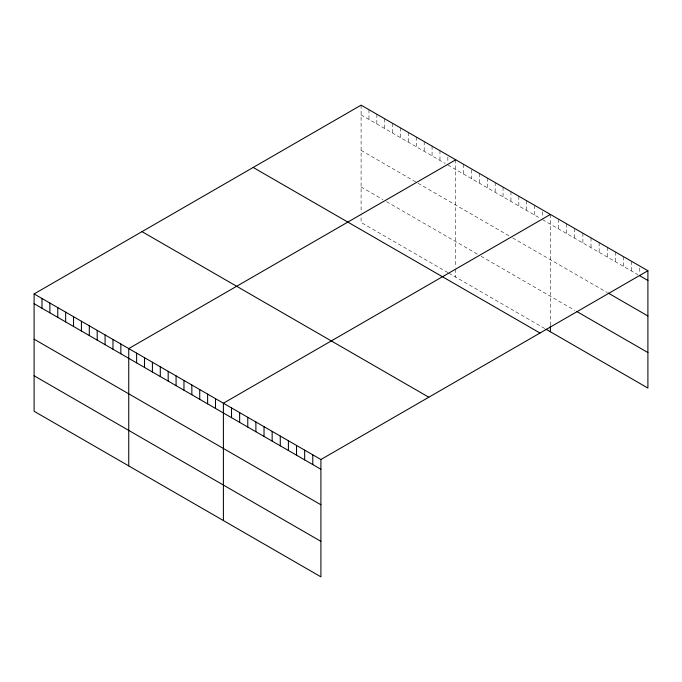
<?xml version="1.0" encoding="UTF-8"?>
<svg xmlns="http://www.w3.org/2000/svg" width="682" height="682" viewBox="0 0 682 682"><rect width="100%" height="100%" fill="white"/><g stroke="black" fill="none" stroke-linecap="round" stroke-linejoin="round"><path stroke-width="0.51" stroke-dasharray="3.41 2.56" d="M361.093 105.147L361.093 212.614M361.093 114.891L445.218 163.467M447.852 164.984L540.749 218.615M542.497 219.63L637.968 274.752M361.093 150.398L416.301 182.273M418.057 183.287L509.198 235.904M512.702 237.933L607.27 292.527M361.093 186.979L383.003 199.621M386.506 201.65L477.647 254.267M481.151 256.296L574.764 310.336M447.852 272.57L361.093 222.477L361.093 214.591M448.73 273.073L545.131 328.733M639.776 267.992L639.776 273.84M631.651 261.351L631.651 271.104M623.519 256.662L623.519 266.406M615.394 251.973L615.394 261.718M607.27 247.276L607.27 257.029M599.146 242.587L599.146 252.331M591.013 237.899L591.013 247.643M582.888 233.201L582.888 242.954M574.764 228.513L574.764 238.257M566.64 223.824L566.64 233.568M558.515 219.127L558.515 228.871M550.383 214.438L550.383 324.862M542.497 211.829L542.497 217.677M534.611 205.333L534.611 215.077M526.726 200.772L526.726 210.525M518.84 196.22L518.84 205.973M510.946 191.668L510.946 201.412M503.06 187.115L503.06 196.859M495.175 182.563L495.175 192.307M487.289 178.011L487.289 187.755M479.403 173.458L479.403 183.202M471.509 169.878L471.509 178.65M463.624 164.345L463.624 174.089M455.738 159.793L455.738 267.259M455.738 269.228L455.738 277.122M447.852 157.192L447.852 163.041M439.967 150.688L439.967 160.432M432.073 146.136L432.073 155.88M424.187 141.575L424.187 151.327M416.301 137.022L416.301 146.775M408.416 132.47L408.416 142.214M400.53 127.918L400.53 137.662M392.644 123.365L392.644 133.109M384.75 118.813L384.75 128.557M376.865 114.261L376.865 124.005M368.979 109.7L368.979 119.452"/><path stroke-width="1.02" d="M34.1 293.933L320.907 459.523L320.907 576.853L34.1 411.263L34.1 293.933L361.093 105.147L647.9 270.737L647.9 388.067L546.001 329.236M455.738 159.793L128.745 348.579L128.745 465.908M550.383 214.438L223.398 403.224L223.398 520.554M320.907 459.523L647.9 270.737M639.776 275.792L647.9 280.481M608.173 293.047L647.9 315.988M576.571 311.384L647.9 352.56M253.184 167.448L539.991 333.038M142.009 231.633L428.816 397.222M34.1 303.686L320.907 469.267M34.1 339.184L320.907 504.774M34.1 375.765L320.907 541.346M550.383 325.851L550.383 331.767M312.782 454.834L312.782 464.578M304.658 450.137L304.658 459.89M296.534 445.448L296.534 455.192M288.401 440.76L288.401 450.504M280.276 436.062L280.276 445.815M272.152 431.374L272.152 441.118M264.028 426.685L264.028 436.429M255.895 421.988L255.895 431.74M247.771 417.299L247.771 427.043M239.646 412.61L239.646 422.354M231.522 407.913L231.522 417.665M215.503 398.672L215.503 408.416M207.618 394.119L207.618 403.863M199.732 389.567L199.732 399.311M191.847 385.006L191.847 394.759M183.961 380.454L183.961 390.198M176.067 375.901L176.067 385.645M168.181 371.349L168.181 381.093M160.296 366.797L160.296 376.541M152.41 362.244L152.41 371.988M144.524 357.683L144.524 367.436M136.63 353.131L136.63 362.884M120.859 344.026L120.859 353.77M112.973 339.474L112.973 349.218M105.088 334.922L105.088 344.666M97.202 330.369L97.202 340.113M89.308 325.808L89.308 335.561M81.422 321.256L81.422 331.009M73.537 316.704L73.537 326.448M65.651 312.151L65.651 321.895M57.765 307.599L57.765 317.343M49.871 303.047L49.871 312.791M41.986 298.486L41.986 308.238"/></g></svg>
